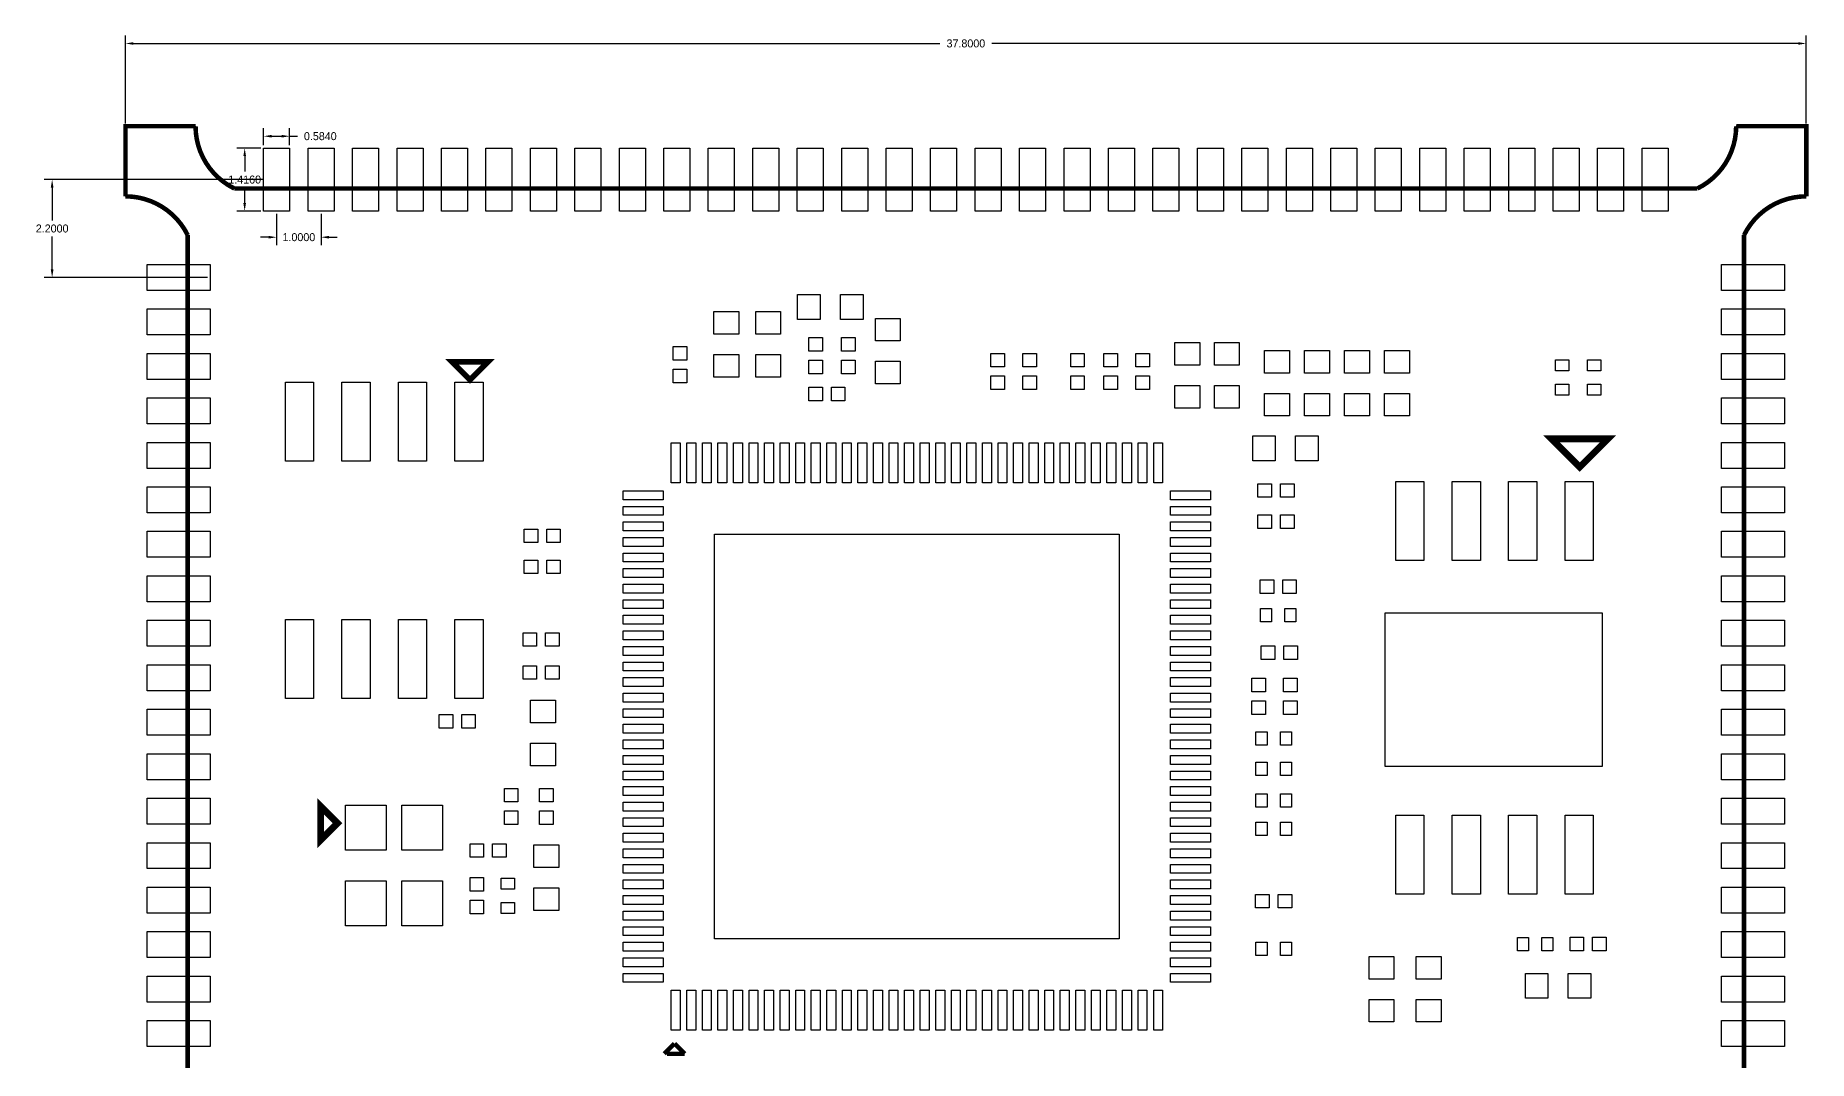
# Model space of a CAD drawing. Extents: x -21.6 to 18.3, y 14.1 to 54.
# Drawn here: x -21.56 to 18.32, y 30.91 to 53.96 of the extents above; entities that cross this region are included whole.
import ezdxf

# ---------------------------------------------------------------- set-up
doc = ezdxf.new("R2010")
doc.units = 0
doc.header["$MEASUREMENT"] = 0
doc.layers.get('0').update_dxf_attribs({"linetype": 'CONTINUOUS'})
doc.layers.get('Defpoints').update_dxf_attribs({"linetype": 'CONTINUOUS'})
for name, color, linetype in [('BG_OUTLINE', 6, 'CONTINUOUS'), ('PG_SILKSCREEN_TOP', 52, 'CONTINUOUS'), ('PIN_TOP', 80, 'CONTINUOUS')]:
    doc.layers.add(name, color=color, linetype=linetype)
doc.dimstyles.get("Standard").update_dxf_attribs({"dimtxt": 0.18, "dimasz": 0.18, "dimexe": 0.18, "dimexo": 0.0625, "dimgap": 0.09, "dimtad": 0, "dimtih": 1, "dimtoh": 1, "dimdec": 4, "dimzin": 0, "dimdsep": 46, "dimtxsty": 'Standard', "dimcen": 0.09, "dimadec": 0, "dimazin": 0, "dimtfac": 1, "dimtdec": 4, "dimtofl": 0, "dimtmove": 0, "dimatfit": 3, "dimfxl": 1, "dimtolj": 1, "dimtzin": 0, "dimarcsym": 0})

# ---------------------------------------------------------------- blocks, each defined once
blk = doc.blocks.new('*D8')
at = {"color": 0, "linetype": 'Continuous', "lineweight": -2, "transparency": 16777216}
for p, q in [((-19.534, 51.982), (-19.534, 53.96)), ((18.266, 51.982), (18.266, 53.96)), ((-19.354, 53.78), (-1.219, 53.78)), ((18.086, 53.78), (-0.049, 53.78))]:
    blk.add_line(p, q, dxfattribs=at)
at = {"color": 0, "linetype": 'Continuous', "transparency": 16777216}
for points in [[(-19.354, 53.81), (-19.354, 53.75), (-19.534, 53.78)], [(18.086, 53.81), (18.086, 53.75), (18.266, 53.78)]]:
    blk.add_solid(points, dxfattribs=at)
at = {"layer": 'Defpoints', "color": 0, "linetype": 'Continuous', "transparency": 16777216}
for p in [(18.266, 53.78), (-19.534, 51.919), (18.266, 51.919)]:
    blk.add_point(p, dxfattribs=at)
at = {"color": 0, "linetype": 'Continuous', "transparency": 16777216, "insert": (-0.634, 53.78), "char_height": 0.18, "attachment_point": 5}
blk.add_mtext('\\A1;37.8000', dxfattribs=at)
blk = doc.blocks.new('*D9')
at = {"color": 0, "linetype": 'Continuous', "lineweight": -2, "transparency": 16777216}
for p, q in [((-16.426, 51.49), (-16.426, 51.875)), ((-15.842, 51.49), (-15.842, 51.875)), ((-16.246, 51.695), (-16.022, 51.695)), ((-15.842, 51.695), (-15.662, 51.695))]:
    blk.add_line(p, q, dxfattribs=at)
at = {"color": 0, "linetype": 'Continuous', "transparency": 16777216}
for points in [[(-16.246, 51.725), (-16.246, 51.665), (-16.426, 51.695)], [(-16.022, 51.725), (-16.022, 51.665), (-15.842, 51.695)]]:
    blk.add_solid(points, dxfattribs=at)
at = {"layer": 'Defpoints', "color": 0, "linetype": 'Continuous', "transparency": 16777216}
for p in [(-15.842, 51.695), (-16.426, 51.427), (-15.842, 51.427)]:
    blk.add_point(p, dxfattribs=at)
at = {"color": 0, "linetype": 'Continuous', "transparency": 16777216, "insert": (-15.152, 51.695), "char_height": 0.18, "attachment_point": 5}
blk.add_mtext('\\A1;0.5840', dxfattribs=at)
blk = doc.blocks.new('*D10')
at = {"color": 0, "linetype": 'Continuous', "lineweight": -2, "transparency": 16777216}
for p, q in [((-16.489, 51.427), (-17.033, 51.427)), ((-16.853, 51.247), (-16.853, 50.899)), ((-16.853, 50.191), (-16.853, 50.539)), ((-16.489, 50.011), (-17.033, 50.011))]:
    blk.add_line(p, q, dxfattribs=at)
at = {"color": 0, "linetype": 'Continuous', "transparency": 16777216}
for points in [[(-16.883, 51.247), (-16.823, 51.247), (-16.853, 51.427)], [(-16.883, 50.191), (-16.823, 50.191), (-16.853, 50.011)]]:
    blk.add_solid(points, dxfattribs=at)
at = {"layer": 'Defpoints', "color": 0, "linetype": 'Continuous', "transparency": 16777216}
for p in [(-16.426, 51.427), (-16.853, 50.011), (-16.426, 50.011)]:
    blk.add_point(p, dxfattribs=at)
at = {"color": 0, "linetype": 'Continuous', "transparency": 16777216, "insert": (-16.853, 50.719), "char_height": 0.18, "attachment_point": 5}
blk.add_mtext('\\A1;1.4160', dxfattribs=at)
blk = doc.blocks.new('*D11')
at = {"color": 0, "linetype": 'Continuous', "lineweight": -2, "transparency": 16777216}
for p, q in [((-16.134, 49.949), (-16.134, 49.244)), ((-15.134, 49.949), (-15.134, 49.244)), ((-16.314, 49.424), (-16.494, 49.424)), ((-14.954, 49.424), (-14.774, 49.424))]:
    blk.add_line(p, q, dxfattribs=at)
at = {"color": 0, "linetype": 'Continuous', "transparency": 16777216}
for points in [[(-16.314, 49.454), (-16.314, 49.394), (-16.134, 49.424)], [(-14.954, 49.454), (-14.954, 49.394), (-15.134, 49.424)]]:
    blk.add_solid(points, dxfattribs=at)
at = {"layer": 'Defpoints', "color": 0, "linetype": 'Continuous', "transparency": 16777216}
for p in [(-16.134, 50.011), (-15.134, 50.011), (-15.134, 49.424)]:
    blk.add_point(p, dxfattribs=at)
at = {"color": 0, "linetype": 'Continuous', "transparency": 16777216, "insert": (-15.634, 49.424), "char_height": 0.18, "attachment_point": 5}
blk.add_mtext('\\A1;1.0000', dxfattribs=at)
blk = doc.blocks.new('*D13')
at = {"color": 0, "linetype": 'Continuous', "lineweight": -2, "transparency": 16777216}
for p, q in [((-17.689, 50.719), (-21.363, 50.719)), ((-21.183, 50.539), (-21.183, 49.799)), ((-21.183, 48.699), (-21.183, 49.439)), ((-17.689, 48.519), (-21.363, 48.519))]:
    blk.add_line(p, q, dxfattribs=at)
at = {"color": 0, "linetype": 'Continuous', "transparency": 16777216}
for points in [[(-21.213, 50.539), (-21.153, 50.539), (-21.183, 50.719)], [(-21.213, 48.699), (-21.153, 48.699), (-21.183, 48.519)]]:
    blk.add_solid(points, dxfattribs=at)
at = {"layer": 'Defpoints', "color": 0, "linetype": 'Continuous', "transparency": 16777216}
for p in [(-21.183, 50.719), (-17.626, 50.719), (-17.626, 48.519)]:
    blk.add_point(p, dxfattribs=at)
at = {"color": 0, "linetype": 'Continuous', "transparency": 16777216, "insert": (-21.183, 49.619), "char_height": 0.18, "attachment_point": 5}
blk.add_mtext('\\A1;2.2000', dxfattribs=at)

msp = doc.modelspace()

# ---------------------------------------------------------------- linework, layer by layer
at = {"linetype": 'Continuous'}
msp.add_line((-16.426409, 50.719406), (-21.074249, 50.719406), dxfattribs=at)
at = {"layer": 'BG_OUTLINE'}
for points, format in [([(18.265597, 50.3428, 0.1016, 0.1016, 0), (18.265597, 51.919403, 0.1016, 0.1016, 0), (16.688994, 51.919403, 0.1016, 0.1016, -0.286028), (15.816758, 50.519406, 0.1016, 0.1016, 0), (-17.085564, 50.519406, 0.1016, 0.1016, -0.286028), (-17.9578, 51.919403, 0.1016, 0.1016, 0), (-19.534403, 51.919403, 0.1016, 0.1016, 0), (-19.534403, 50.3428, 0.1016, 0.1016, -0.286028), (-18.134406, 49.470564, 0.1016, 0.1016, 0), (-18.134406, 16.568242, 0.1016, 0.1016, -0.286028), (-19.534403, 15.696006, 0.1016, 0.1016, 0), (-19.534403, 14.119403, 0.1016, 0.1016, 0), (-17.9578, 14.119403, 0.1016, 0.1016, -0.286028), (-17.085564, 15.5194, 0.1016, 0.1016, 0), (15.816758, 15.5194, 0.1016, 0.1016, -0.286028), (16.688994, 14.119403, 0.1016, 0.1016, 0), (18.265597, 14.119403, 0.1016, 0.1016, 0), (18.265597, 15.696006, 0.1016, 0.1016, -0.286028), (16.8656, 16.568242, 0.1016, 0.1016, 0), (16.8656, 49.470564, 0.1016, 0.1016, -0.286028), (18.265597, 50.3428, 0.1016, 0.1016, 0)], "xyseb"), ([(18.265597, 50.3428), (18.265597, 51.919403), (16.688994, 51.919403, -0.286028), (15.816758, 50.519406), (-17.085564, 50.519406, -0.286028), (-17.9578, 51.919403), (-19.534403, 51.919403), (-19.534403, 50.3428, -0.286028), (-18.134406, 49.470564), (-18.134406, 16.568242, -0.286028), (-19.534403, 15.696006), (-19.534403, 14.119403), (-17.9578, 14.119403, -0.286028), (-17.085564, 15.5194), (15.816758, 15.5194, -0.286028), (16.688994, 14.119403), (18.265597, 14.119403), (18.265597, 15.696006, -0.286028), (16.8656, 16.568242), (16.8656, 49.470564, -0.286028), (18.265597, 50.3428)], "xyb")]:
    msp.add_lwpolyline(points, format=format, dxfattribs=at)
at = {"layer": 'PG_SILKSCREEN_TOP'}
for points in [[(-11.783797, 46.21751, 0.127, 0.127, 0), (-11.377397, 46.62391, 0.127, 0.127, 0), (-12.190197, 46.62391, 0.127, 0.127, 0), (-11.783797, 46.21751, 0.127, 0.127, 0)], [(13.171703, 44.256604, 0.1524, 0.1524, 0), (13.806703, 44.891604, 0.1524, 0.1524, 0), (12.536703, 44.891604, 0.1524, 0.1524, 0), (13.171703, 44.256604, 0.1524, 0.1524, 0)], [(-14.764639, 36.249712, 0.1524, 0.1524, 0), (-15.145639, 36.630712, 0.1524, 0.1524, 0), (-15.145639, 35.868712, 0.1524, 0.1524, 0), (-14.764639, 36.249712, 0.1524, 0.1524, 0)], [(-7.186574, 31.294019, 0.100101, 0.100101, 0), (-7.415174, 31.065419, 0.100101, 0.100101, 0)], [(-7.35678, 31.065419, 0.100101, 0.100101, 0), (-6.957974, 31.065419, 0.100101, 0.100101, 0)], [(-6.957974, 31.065419, 0.100101, 0.100101, 0), (-7.186574, 31.294019, 0.100101, 0.100101, 0)]]:
    msp.add_lwpolyline(points, format="xyseb", dxfattribs=at)
at = {"layer": 'PIN_TOP'}
for points in [[(-16.426409, 50.011406), (-16.426409, 51.427405), (-15.842412, 51.427405), (-15.842412, 50.011406)], [(-15.426411, 50.011406), (-15.426411, 51.427405), (-14.842414, 51.427405), (-14.842414, 50.011406)], [(-14.426387, 50.011406), (-14.426387, 51.427405), (-13.84239, 51.427405), (-13.84239, 50.011406)], [(-13.426389, 50.011406), (-13.426389, 51.427405), (-12.842392, 51.427405), (-12.842392, 50.011406)], [(-12.426391, 50.011406), (-12.426391, 51.427405), (-11.842394, 51.427405), (-11.842394, 50.011406)], [(-11.426393, 50.011406), (-11.426393, 51.427405), (-10.842396, 51.427405), (-10.842396, 50.011406)], [(-10.426395, 50.011406), (-10.426395, 51.427405), (-9.842398, 51.427405), (-9.842398, 50.011406)], [(-9.426397, 50.011406), (-9.426397, 51.427405), (-8.8424, 51.427405), (-8.8424, 50.011406)], [(-8.426399, 50.011406), (-8.426399, 51.427405), (-7.842402, 51.427405), (-7.842402, 50.011406)], [(-7.426401, 50.011406), (-7.426401, 51.427405), (-6.842404, 51.427405), (-6.842404, 50.011406)], [(-6.426403, 50.011406), (-6.426403, 51.427405), (-5.842406, 51.427405), (-5.842406, 50.011406)], [(-5.426405, 50.011406), (-5.426405, 51.427405), (-4.842408, 51.427405), (-4.842408, 50.011406)], [(-4.426407, 50.011406), (-4.426407, 51.427405), (-3.84241, 51.427405), (-3.84241, 50.011406)], [(-3.426409, 50.011406), (-3.426409, 51.427405), (-2.842412, 51.427405), (-2.842412, 50.011406)], [(-2.426386, 50.011406), (-2.426386, 51.427405), (-1.842389, 51.427405), (-1.842389, 50.011406)], [(-1.426388, 50.011406), (-1.426388, 51.427405), (-0.842391, 51.427405), (-0.842391, 50.011406)], [(-0.42639, 50.011406), (-0.42639, 51.427405), (0.157607, 51.427405), (0.157607, 50.011406)], [(0.573608, 50.011406), (0.573608, 51.427405), (1.157605, 51.427405), (1.157605, 50.011406)], [(1.573606, 50.011406), (1.573606, 51.427405), (2.157603, 51.427405), (2.157603, 50.011406)], [(2.573604, 50.011406), (2.573604, 51.427405), (3.157601, 51.427405), (3.157601, 50.011406)], [(3.573602, 50.011406), (3.573602, 51.427405), (4.157599, 51.427405), (4.157599, 50.011406)], [(4.5736, 50.011406), (4.5736, 51.427405), (5.157597, 51.427405), (5.157597, 50.011406)], [(5.573598, 50.011406), (5.573598, 51.427405), (6.157595, 51.427405), (6.157595, 50.011406)], [(6.573596, 50.011406), (6.573596, 51.427405), (7.157593, 51.427405), (7.157593, 50.011406)], [(7.573594, 50.011406), (7.573594, 51.427405), (8.157591, 51.427405), (8.157591, 50.011406)], [(8.573592, 50.011406), (8.573592, 51.427405), (9.157589, 51.427405), (9.157589, 50.011406)], [(9.57359, 50.011406), (9.57359, 51.427405), (10.157587, 51.427405), (10.157587, 50.011406)], [(10.573614, 50.011406), (10.573614, 51.427405), (11.15761, 51.427405), (11.15761, 50.011406)], [(11.573612, 50.011406), (11.573612, 51.427405), (12.157608, 51.427405), (12.157608, 50.011406)], [(12.57361, 50.011406), (12.57361, 51.427405), (13.157606, 51.427405), (13.157606, 50.011406)], [(13.573608, 50.011406), (13.573608, 51.427405), (14.157604, 51.427405), (14.157604, 50.011406)], [(14.573606, 50.011406), (14.573606, 51.427405), (15.157602, 51.427405), (15.157602, 50.011406)], [(-17.626406, 48.227412), (-19.042405, 48.227412), (-19.042405, 48.811409), (-17.626406, 48.811409)], [(16.3576, 48.811409), (17.773599, 48.811409), (17.773599, 48.227412), (16.3576, 48.227412)], [(-3.9116, 48.133), (-3.9116, 47.5742), (-4.4196, 47.5742), (-4.4196, 48.133)], [(-2.9464, 48.133), (-2.9464, 47.5742), (-3.4544, 47.5742), (-3.4544, 48.133)], [(-17.626406, 47.227414), (-19.042405, 47.227414), (-19.042405, 47.811411), (-17.626406, 47.811411)], [(-5.7404, 47.244), (-6.2992, 47.244), (-6.2992, 47.752), (-5.7404, 47.752)], [(-4.8006, 47.244), (-5.3594, 47.244), (-5.3594, 47.752), (-4.8006, 47.752)], [(-2.1082, 47.0916), (-2.667, 47.0916), (-2.667, 47.5996), (-2.1082, 47.5996)], [(16.3576, 47.811411), (17.773599, 47.811411), (17.773599, 47.227414), (16.3576, 47.227414)], [(-3.8608, 46.863), (-4.1656, 46.863), (-4.1656, 47.1678), (-3.8608, 47.1678)], [(-3.429, 47.1678), (-3.1242, 47.1678), (-3.1242, 46.863), (-3.429, 46.863)], [(4.625188, 46.548878), (4.066388, 46.548878), (4.066388, 47.056878), (4.625188, 47.056878)], [(5.514188, 46.548904), (4.955388, 46.548904), (4.955388, 47.056904), (5.514188, 47.056904)], [(-17.626406, 46.22739), (-19.042405, 46.22739), (-19.042405, 46.811387), (-17.626406, 46.811387)], [(-6.9088, 46.6598), (-7.2136, 46.6598), (-7.2136, 46.9646), (-6.9088, 46.9646)], [(-5.7404, 46.2788), (-6.2992, 46.2788), (-6.2992, 46.7868), (-5.7404, 46.7868)], [(-4.8006, 46.2788), (-5.3594, 46.2788), (-5.3594, 46.7868), (-4.8006, 46.7868)], [(-3.8608, 46.355), (-4.1656, 46.355), (-4.1656, 46.6598), (-3.8608, 46.6598)], [(-3.429, 46.6598), (-3.1242, 46.6598), (-3.1242, 46.355), (-3.429, 46.355)], [(0.230988, 46.5074), (-0.073812, 46.5074), (-0.073812, 46.8122), (0.230988, 46.8122)], [(0.951713, 46.5074), (0.646913, 46.5074), (0.646913, 46.8122), (0.951713, 46.8122)], [(2.028038, 46.5074), (1.723238, 46.5074), (1.723238, 46.8122), (2.028038, 46.8122)], [(2.774163, 46.5074), (2.469363, 46.5074), (2.469363, 46.8122), (2.774163, 46.8122)], [(3.494888, 46.5074), (3.190088, 46.5074), (3.190088, 46.8122), (3.494888, 46.8122)], [(6.084265, 46.879104), (6.643065, 46.879104), (6.643065, 46.371104), (6.084265, 46.371104)], [(6.982155, 46.879104), (7.540955, 46.879104), (7.540955, 46.371104), (6.982155, 46.371104)], [(8.441055, 46.371104), (7.882255, 46.371104), (7.882255, 46.879104), (8.441055, 46.879104)], [(9.338945, 46.371104), (8.780145, 46.371104), (8.780145, 46.879104), (9.338945, 46.879104)], [(12.626353, 46.667204), (12.926047, 46.667204), (12.926047, 46.418309), (12.626353, 46.418309)], [(13.345808, 46.667204), (13.645502, 46.667204), (13.645502, 46.418309), (13.345808, 46.418309)], [(16.3576, 46.811387), (17.773599, 46.811387), (17.773599, 46.22739), (16.3576, 46.22739)], [(-6.9088, 46.1518), (-7.2136, 46.1518), (-7.2136, 46.4566), (-6.9088, 46.4566)], [(-2.1082, 46.1264), (-2.667, 46.1264), (-2.667, 46.6344), (-2.1082, 46.6344)], [(0.230988, 45.9994), (-0.073812, 45.9994), (-0.073812, 46.3042), (0.230988, 46.3042)], [(0.951713, 45.9994), (0.646913, 45.9994), (0.646913, 46.3042), (0.951713, 46.3042)], [(2.028038, 45.9994), (1.723238, 45.9994), (1.723238, 46.3042), (2.028038, 46.3042)], [(2.774163, 45.9994), (2.469363, 45.9994), (2.469363, 46.3042), (2.774163, 46.3042)], [(3.494888, 45.9994), (3.190088, 45.9994), (3.190088, 46.3042), (3.494888, 46.3042)], [(-15.301697, 46.16671), (-15.301697, 44.38871), (-15.936697, 44.38871), (-15.936697, 46.16671)], [(-14.031697, 46.16671), (-14.031697, 44.38871), (-14.666697, 44.38871), (-14.666697, 46.16671)], [(-12.761697, 46.16671), (-12.761697, 44.38871), (-13.396697, 44.38871), (-13.396697, 46.16671)], [(-11.491697, 46.16671), (-11.491697, 44.38871), (-12.126697, 44.38871), (-12.126697, 46.16671)], [(-4.1656, 45.7454), (-4.1656, 46.0502), (-3.8608, 46.0502), (-3.8608, 45.7454)], [(-3.6576, 45.7454), (-3.6576, 46.0502), (-3.3528, 46.0502), (-3.3528, 45.7454)], [(4.625188, 45.583678), (4.066388, 45.583678), (4.066388, 46.091678), (4.625188, 46.091678)], [(5.514188, 45.583704), (4.955388, 45.583704), (4.955388, 46.091704), (5.514188, 46.091704)], [(6.084265, 45.913904), (6.643065, 45.913904), (6.643065, 45.405904), (6.084265, 45.405904)], [(6.982155, 45.913904), (7.540955, 45.913904), (7.540955, 45.405904), (6.982155, 45.405904)], [(8.441055, 45.405904), (7.882255, 45.405904), (7.882255, 45.913904), (8.441055, 45.913904)], [(9.338945, 45.405904), (8.780145, 45.405904), (8.780145, 45.913904), (9.338945, 45.913904)], [(12.626353, 46.118564), (12.926047, 46.118564), (12.926047, 45.869669), (12.626353, 45.869669)], [(13.345808, 46.118564), (13.645502, 46.118564), (13.645502, 45.869669), (13.345808, 45.869669)], [(-17.626406, 45.227392), (-19.042405, 45.227392), (-19.042405, 45.811389), (-17.626406, 45.811389)], [(16.3576, 45.811389), (17.773599, 45.811389), (17.773599, 45.227392), (16.3576, 45.227392)], [(-17.626406, 44.227394), (-19.042405, 44.227394), (-19.042405, 44.811391), (-17.626406, 44.811391)], [(-7.060692, 43.900306), (-7.260692, 43.900306), (-7.260692, 44.800304), (-7.060692, 44.800304)], [(-6.71068, 43.900306), (-6.91068, 43.900306), (-6.91068, 44.800304), (-6.71068, 44.800304)], [(-6.360693, 43.900306), (-6.560693, 43.900306), (-6.560693, 44.800304), (-6.360693, 44.800304)], [(-6.010681, 43.900306), (-6.210681, 43.900306), (-6.210681, 44.800304), (-6.010681, 44.800304)], [(-5.660695, 43.900306), (-5.860694, 43.900306), (-5.860694, 44.800304), (-5.660695, 44.800304)], [(-5.310886, 43.900306), (-5.510886, 43.900306), (-5.510886, 44.800304), (-5.310886, 44.800304)], [(-4.960874, 43.900306), (-5.160874, 43.900306), (-5.160874, 44.800304), (-4.960874, 44.800304)], [(-4.610887, 43.900306), (-4.810887, 43.900306), (-4.810887, 44.800304), (-4.610887, 44.800304)], [(-4.260875, 43.900306), (-4.460875, 43.900306), (-4.460875, 44.800304), (-4.260875, 44.800304)], [(-3.910889, 43.900306), (-4.110888, 43.900306), (-4.110888, 44.800304), (-3.910889, 44.800304)], [(-3.560877, 43.900306), (-3.760876, 43.900306), (-3.760876, 44.800304), (-3.560877, 44.800304)], [(-3.21089, 43.900306), (-3.41089, 43.900306), (-3.41089, 44.800304), (-3.21089, 44.800304)], [(-2.860777, 43.900306), (-3.060776, 43.900306), (-3.060776, 44.800304), (-2.860777, 44.800304)], [(-2.51079, 43.900306), (-2.71079, 43.900306), (-2.71079, 44.800304), (-2.51079, 44.800304)], [(-2.160778, 43.900306), (-2.360778, 43.900306), (-2.360778, 44.800304), (-2.160778, 44.800304)], [(-1.810791, 43.900306), (-2.010791, 43.900306), (-2.010791, 44.800304), (-1.810791, 44.800304)], [(-1.460779, 43.900306), (-1.660779, 43.900306), (-1.660779, 44.800304), (-1.460779, 44.800304)], [(-1.110793, 43.900306), (-1.310792, 43.900306), (-1.310792, 44.800304), (-1.110793, 44.800304)], [(-0.760781, 43.900306), (-0.96078, 43.900306), (-0.96078, 44.800304), (-0.760781, 44.800304)], [(-0.410794, 43.900306), (-0.610794, 43.900306), (-0.610794, 44.800304), (-0.410794, 44.800304)], [(-0.060681, 43.900306), (-0.26068, 43.900306), (-0.26068, 44.800304), (-0.060681, 44.800304)], [(0.289306, 43.900306), (0.089306, 43.900306), (0.089306, 44.800304), (0.289306, 44.800304)], [(0.639318, 43.900306), (0.439318, 43.900306), (0.439318, 44.800304), (0.639318, 44.800304)], [(0.989305, 43.900306), (0.789305, 43.900306), (0.789305, 44.800304), (0.989305, 44.800304)], [(1.339317, 43.900306), (1.139317, 43.900306), (1.139317, 44.800304), (1.339317, 44.800304)], [(1.689303, 43.900306), (1.489304, 43.900306), (1.489304, 44.800304), (1.689303, 44.800304)], [(2.039315, 43.900306), (1.839316, 43.900306), (1.839316, 44.800304), (2.039315, 44.800304)], [(2.389124, 43.900306), (2.189124, 43.900306), (2.189124, 44.800304), (2.389124, 44.800304)], [(2.739111, 43.900306), (2.539111, 43.900306), (2.539111, 44.800304), (2.739111, 44.800304)], [(3.089123, 43.900306), (2.889123, 43.900306), (2.889123, 44.800304), (3.089123, 44.800304)], [(3.439109, 43.900306), (3.23911, 43.900306), (3.23911, 44.800304), (3.439109, 44.800304)], [(3.789121, 43.900306), (3.589122, 43.900306), (3.589122, 44.800304), (3.789121, 44.800304)], [(5.8166, 44.3992), (5.8166, 44.958), (6.3246, 44.958), (6.3246, 44.3992)], [(6.7818, 44.3992), (6.7818, 44.958), (7.2898, 44.958), (7.2898, 44.3992)], [(16.3576, 44.811391), (17.773599, 44.811391), (17.773599, 44.227394), (16.3576, 44.227394)], [(5.932272, 43.57591), (5.932272, 43.88071), (6.237072, 43.88071), (6.237072, 43.57591)], [(6.440272, 43.57591), (6.440272, 43.88071), (6.745072, 43.88071), (6.745072, 43.57591)], [(9.666503, 43.93151), (9.666503, 42.15351), (9.031503, 42.15351), (9.031503, 43.93151)], [(10.936503, 43.93151), (10.936503, 42.15351), (10.301503, 42.15351), (10.301503, 43.93151)], [(12.206503, 43.93151), (12.206503, 42.15351), (11.571503, 42.15351), (11.571503, 43.93151)], [(13.476503, 43.93151), (13.476503, 42.15351), (12.841503, 42.15351), (12.841503, 43.93151)], [(-17.626406, 43.227396), (-19.042405, 43.227396), (-19.042405, 43.811393), (-17.626406, 43.811393)], [(-7.438377, 43.522621), (-8.338375, 43.522621), (-8.338375, 43.72262), (-7.438377, 43.72262)], [(4.866805, 43.522621), (3.966807, 43.522621), (3.966807, 43.72262), (4.866805, 43.72262)], [(16.3576, 43.811393), (17.773599, 43.811393), (17.773599, 43.227396), (16.3576, 43.227396)], [(-7.438377, 43.172609), (-8.338375, 43.172609), (-8.338375, 43.372608), (-7.438377, 43.372608)], [(4.866805, 43.172609), (3.966807, 43.172609), (3.966807, 43.372608), (4.866805, 43.372608)], [(5.932272, 42.874667), (5.932272, 43.179467), (6.237072, 43.179467), (6.237072, 42.874667)], [(6.440272, 42.874667), (6.440272, 43.179467), (6.745072, 43.179467), (6.745072, 42.874667)], [(-17.626406, 42.227398), (-19.042405, 42.227398), (-19.042405, 42.811395), (-17.626406, 42.811395)], [(-10.262565, 42.863084), (-10.262565, 42.558284), (-10.567365, 42.558284), (-10.567365, 42.863084)], [(-9.754565, 42.863084), (-9.754565, 42.558284), (-10.059365, 42.558284), (-10.059365, 42.863084)], [(-7.438377, 42.822622), (-8.338375, 42.822622), (-8.338375, 43.022622), (-7.438377, 43.022622)], [(-7.438377, 42.47261), (-8.338375, 42.47261), (-8.338375, 42.67261), (-7.438377, 42.67261)], [(2.814269, 33.647659), (-6.28584, 33.647659), (-6.28584, 42.747768), (2.814269, 42.747768)], [(4.866805, 42.822622), (3.966807, 42.822622), (3.966807, 43.022622), (4.866805, 43.022622)], [(4.866805, 42.47261), (3.966807, 42.47261), (3.966807, 42.67261), (4.866805, 42.67261)], [(16.3576, 42.811395), (17.773599, 42.811395), (17.773599, 42.227398), (16.3576, 42.227398)], [(-7.438377, 42.122623), (-8.338375, 42.122623), (-8.338375, 42.322623), (-7.438377, 42.322623)], [(4.866805, 42.122623), (3.966807, 42.122623), (3.966807, 42.322623), (4.866805, 42.322623)], [(-10.262565, 42.164838), (-10.262565, 41.860038), (-10.567365, 41.860038), (-10.567365, 42.164838)], [(-9.754565, 42.164838), (-9.754565, 41.860038), (-10.059365, 41.860038), (-10.059365, 42.164838)], [(-7.438377, 41.772815), (-8.338375, 41.772815), (-8.338375, 41.972814), (-7.438377, 41.972814)], [(4.866805, 41.772815), (3.966807, 41.772815), (3.966807, 41.972814), (4.866805, 41.972814)], [(-17.626406, 41.2274), (-19.042405, 41.2274), (-19.042405, 41.811397), (-17.626406, 41.811397)], [(-7.438377, 41.422803), (-8.338375, 41.422803), (-8.338375, 41.622802), (-7.438377, 41.622802)], [(4.866805, 41.422803), (3.966807, 41.422803), (3.966807, 41.622802), (4.866805, 41.622802)], [(5.983072, 41.417138), (5.983072, 41.721938), (6.287872, 41.721938), (6.287872, 41.417138)], [(6.491072, 41.417138), (6.491072, 41.721938), (6.795872, 41.721938), (6.795872, 41.417138)], [(16.3576, 41.811397), (17.773599, 41.811397), (17.773599, 41.2274), (16.3576, 41.2274)], [(-7.438377, 41.072816), (-8.338375, 41.072816), (-8.338375, 41.272816), (-7.438377, 41.272816)], [(4.866805, 41.072816), (3.966807, 41.072816), (3.966807, 41.272816), (4.866805, 41.272816)], [(5.987948, 40.7781), (5.987948, 41.077794), (6.236843, 41.077794), (6.236843, 40.7781)], [(6.536588, 40.7781), (6.536588, 41.077794), (6.785483, 41.077794), (6.785483, 40.7781)], [(-17.626406, 40.227402), (-19.042405, 40.227402), (-19.042405, 40.811399), (-17.626406, 40.811399)], [(-15.301697, 40.83271), (-15.301697, 39.05471), (-15.936697, 39.05471), (-15.936697, 40.83271)], [(-14.031697, 40.83271), (-14.031697, 39.05471), (-14.666697, 39.05471), (-14.666697, 40.83271)], [(-12.761697, 40.83271), (-12.761697, 39.05471), (-13.396697, 39.05471), (-13.396697, 40.83271)], [(-11.491697, 40.83271), (-11.491697, 39.05471), (-12.126697, 39.05471), (-12.126697, 40.83271)], [(-7.438377, 40.722804), (-8.338375, 40.722804), (-8.338375, 40.922804), (-7.438377, 40.922804)], [(4.866805, 40.722804), (3.966807, 40.722804), (3.966807, 40.922804), (4.866805, 40.922804)], [(8.795309, 40.976804), (13.672109, 40.976804), (13.672109, 37.522404), (8.795309, 37.522404)], [(16.3576, 40.811399), (17.773599, 40.811399), (17.773599, 40.227402), (16.3576, 40.227402)], [(-10.287965, 40.53238), (-10.287965, 40.22758), (-10.592765, 40.22758), (-10.592765, 40.53238)], [(-9.779965, 40.53238), (-9.779965, 40.22758), (-10.084765, 40.22758), (-10.084765, 40.53238)], [(-7.438377, 40.372817), (-8.338375, 40.372817), (-8.338375, 40.572817), (-7.438377, 40.572817)], [(4.866805, 40.372817), (3.966807, 40.372817), (3.966807, 40.572817), (4.866805, 40.572817)], [(-7.438377, 40.022805), (-8.338375, 40.022805), (-8.338375, 40.222805), (-7.438377, 40.222805)], [(4.866805, 40.022805), (3.966807, 40.022805), (3.966807, 40.222805), (4.866805, 40.222805)], [(6.008472, 39.933194), (6.008472, 40.237994), (6.313272, 40.237994), (6.313272, 39.933194)], [(6.516472, 39.933194), (6.516472, 40.237994), (6.821272, 40.237994), (6.821272, 39.933194)], [(-17.626406, 39.227404), (-19.042405, 39.227404), (-19.042405, 39.811401), (-17.626406, 39.811401)], [(-10.287965, 39.789964), (-10.287965, 39.485164), (-10.592765, 39.485164), (-10.592765, 39.789964)], [(-9.779965, 39.789964), (-9.779965, 39.485164), (-10.084765, 39.485164), (-10.084765, 39.789964)], [(-7.438377, 39.672819), (-8.338375, 39.672819), (-8.338375, 39.872818), (-7.438377, 39.872818)], [(-7.438377, 39.322705), (-8.338375, 39.322705), (-8.338375, 39.522705), (-7.438377, 39.522705)], [(4.866805, 39.672819), (3.966807, 39.672819), (3.966807, 39.872818), (4.866805, 39.872818)], [(4.866805, 39.322705), (3.966807, 39.322705), (3.966807, 39.522705), (4.866805, 39.522705)], [(5.798388, 39.508328), (6.103188, 39.508328), (6.103188, 39.203528), (5.798388, 39.203528)], [(6.509588, 39.508328), (6.814388, 39.508328), (6.814388, 39.203528), (6.509588, 39.203528)], [(16.3576, 39.811401), (17.773599, 39.811401), (17.773599, 39.227404), (16.3576, 39.227404)], [(-7.438377, 38.972719), (-8.338375, 38.972719), (-8.338375, 39.172718), (-7.438377, 39.172718)], [(4.866805, 38.972719), (3.966807, 38.972719), (3.966807, 39.172718), (4.866805, 39.172718)], [(-17.626406, 38.227406), (-19.042405, 38.227406), (-19.042405, 38.811403), (-17.626406, 38.811403)], [(-12.174144, 38.691718), (-12.174144, 38.386918), (-12.478944, 38.386918), (-12.478944, 38.691718)], [(-11.666144, 38.691718), (-11.666144, 38.386918), (-11.970944, 38.386918), (-11.970944, 38.691718)], [(-10.423906, 39.013435), (-9.865106, 39.013435), (-9.865106, 38.505435), (-10.423906, 38.505435)], [(-7.438377, 38.622707), (-8.338375, 38.622707), (-8.338375, 38.822706), (-7.438377, 38.822706)], [(4.866805, 38.622707), (3.966807, 38.622707), (3.966807, 38.822706), (4.866805, 38.822706)], [(5.798388, 39.000328), (6.103188, 39.000328), (6.103188, 38.695528), (5.798388, 38.695528)], [(6.509588, 39.000328), (6.814388, 39.000328), (6.814388, 38.695528), (6.509588, 38.695528)], [(16.3576, 38.811403), (17.773599, 38.811403), (17.773599, 38.227406), (16.3576, 38.227406)], [(-7.438377, 38.27272), (-8.338375, 38.27272), (-8.338375, 38.47272), (-7.438377, 38.47272)], [(4.866805, 38.27272), (3.966807, 38.27272), (3.966807, 38.47272), (4.866805, 38.47272)], [(5.889092, 38.00508), (5.889092, 38.304775), (6.137986, 38.304775), (6.137986, 38.00508)], [(6.437732, 38.00508), (6.437732, 38.304775), (6.686626, 38.304775), (6.686626, 38.00508)], [(-10.423906, 38.048235), (-9.865106, 38.048235), (-9.865106, 37.540235), (-10.423906, 37.540235)], [(-7.438377, 37.922708), (-8.338375, 37.922708), (-8.338375, 38.122708), (-7.438377, 38.122708)], [(4.866805, 37.922708), (3.966807, 37.922708), (3.966807, 38.122708), (4.866805, 38.122708)], [(-17.626406, 37.227408), (-19.042405, 37.227408), (-19.042405, 37.811405), (-17.626406, 37.811405)], [(-7.438377, 37.572721), (-8.338375, 37.572721), (-8.338375, 37.772721), (-7.438377, 37.772721)], [(4.866805, 37.572721), (3.966807, 37.572721), (3.966807, 37.772721), (4.866805, 37.772721)], [(5.889092, 37.319534), (5.889092, 37.619229), (6.137986, 37.619229), (6.137986, 37.319534)], [(6.437732, 37.319534), (6.437732, 37.619229), (6.686626, 37.619229), (6.686626, 37.319534)], [(16.3576, 37.811405), (17.773599, 37.811405), (17.773599, 37.227408), (16.3576, 37.227408)], [(-7.438377, 37.222709), (-8.338375, 37.222709), (-8.338375, 37.422709), (-7.438377, 37.422709)], [(4.866805, 37.222709), (3.966807, 37.222709), (3.966807, 37.422709), (4.866805, 37.422709)], [(-17.626406, 36.22741), (-19.042405, 36.22741), (-19.042405, 36.811407), (-17.626406, 36.811407)], [(-11.011484, 37.032235), (-10.706684, 37.032235), (-10.706684, 36.727435), (-11.011484, 36.727435)], [(-10.221824, 37.032235), (-9.917024, 37.032235), (-9.917024, 36.727435), (-10.221824, 36.727435)], [(-7.438377, 36.872723), (-8.338375, 36.872723), (-8.338375, 37.072722), (-7.438377, 37.072722)], [(-7.438377, 36.522609), (-8.338375, 36.522609), (-8.338375, 36.722609), (-7.438377, 36.722609)], [(4.866805, 36.872723), (3.966807, 36.872723), (3.966807, 37.072722), (4.866805, 37.072722)], [(4.866805, 36.522609), (3.966807, 36.522609), (3.966807, 36.722609), (4.866805, 36.722609)], [(5.889092, 36.608334), (5.889092, 36.908029), (6.137986, 36.908029), (6.137986, 36.608334)], [(6.437732, 36.608334), (6.437732, 36.908029), (6.686626, 36.908029), (6.686626, 36.608334)], [(16.3576, 36.811407), (17.773599, 36.811407), (17.773599, 36.22741), (16.3576, 36.22741)], [(-14.586839, 36.656112), (-13.672439, 36.656112), (-13.672439, 35.640112), (-14.586839, 35.640112)], [(-13.316839, 36.656112), (-12.402439, 36.656112), (-12.402439, 35.640112), (-13.316839, 35.640112)], [(-11.011484, 36.524235), (-10.706684, 36.524235), (-10.706684, 36.219435), (-11.011484, 36.219435)], [(-10.221824, 36.524235), (-9.917024, 36.524235), (-9.917024, 36.219435), (-10.221824, 36.219435)], [(-7.438377, 36.172623), (-8.338375, 36.172623), (-8.338375, 36.372622), (-7.438377, 36.372622)], [(4.866805, 36.172623), (3.966807, 36.172623), (3.966807, 36.372622), (4.866805, 36.372622)], [(9.666503, 36.428299), (9.666503, 34.650299), (9.031503, 34.650299), (9.031503, 36.428299)], [(10.936503, 36.428299), (10.936503, 34.650299), (10.301503, 34.650299), (10.301503, 36.428299)], [(12.206503, 36.428299), (12.206503, 34.650299), (11.571503, 34.650299), (11.571503, 36.428299)], [(13.476503, 36.428299), (13.476503, 34.650299), (12.841503, 34.650299), (12.841503, 36.428299)], [(-7.438377, 35.822611), (-8.338375, 35.822611), (-8.338375, 36.02261), (-7.438377, 36.02261)], [(4.866805, 35.822611), (3.966807, 35.822611), (3.966807, 36.02261), (4.866805, 36.02261)], [(5.889092, 35.973334), (5.889092, 36.273029), (6.137986, 36.273029), (6.137986, 35.973334)], [(6.437732, 35.973334), (6.437732, 36.273029), (6.686626, 36.273029), (6.686626, 35.973334)], [(-17.626406, 35.227412), (-19.042405, 35.227412), (-19.042405, 35.811409), (-17.626406, 35.811409)], [(-11.7856, 35.4838), (-11.7856, 35.7886), (-11.4808, 35.7886), (-11.4808, 35.4838)], [(-11.2776, 35.4838), (-11.2776, 35.7886), (-10.9728, 35.7886), (-10.9728, 35.4838)], [(-9.790024, 35.2552), (-10.348824, 35.2552), (-10.348824, 35.7632), (-9.790024, 35.7632)], [(-7.438377, 35.472624), (-8.338375, 35.472624), (-8.338375, 35.672624), (-7.438377, 35.672624)], [(4.866805, 35.472624), (3.966807, 35.472624), (3.966807, 35.672624), (4.866805, 35.672624)], [(16.3576, 35.811409), (17.773599, 35.811409), (17.773599, 35.227412), (16.3576, 35.227412)], [(-7.438377, 35.122612), (-8.338375, 35.122612), (-8.338375, 35.322612), (-7.438377, 35.322612)], [(4.866805, 35.122612), (3.966807, 35.122612), (3.966807, 35.322612), (4.866805, 35.322612)], [(-17.626406, 34.227389), (-19.042405, 34.227389), (-19.042405, 34.811386), (-17.626406, 34.811386)], [(-14.586839, 34.954312), (-13.672439, 34.954312), (-13.672439, 33.938312), (-14.586839, 33.938312)], [(-13.316839, 34.954312), (-12.402439, 34.954312), (-12.402439, 33.938312), (-13.316839, 33.938312)], [(-11.4808, 34.7218), (-11.7856, 34.7218), (-11.7856, 35.0266), (-11.4808, 35.0266)], [(-11.085131, 35.013887), (-10.785437, 35.013887), (-10.785437, 34.764993), (-11.085131, 34.764993)], [(-9.790024, 34.29), (-10.348824, 34.29), (-10.348824, 34.798), (-9.790024, 34.798)], [(-7.438377, 34.772625), (-8.338375, 34.772625), (-8.338375, 34.972625), (-7.438377, 34.972625)], [(4.866805, 34.772625), (3.966807, 34.772625), (3.966807, 34.972625), (4.866805, 34.972625)], [(16.3576, 34.811386), (17.773599, 34.811386), (17.773599, 34.227389), (16.3576, 34.227389)], [(-11.4808, 34.2138), (-11.7856, 34.2138), (-11.7856, 34.5186), (-11.4808, 34.5186)], [(-11.085131, 34.465247), (-10.785437, 34.465247), (-10.785437, 34.216353), (-11.085131, 34.216353)], [(-7.438377, 34.422613), (-8.338375, 34.422613), (-8.338375, 34.622613), (-7.438377, 34.622613)], [(4.866805, 34.422613), (3.966807, 34.422613), (3.966807, 34.622613), (4.866805, 34.622613)], [(5.881472, 34.34301), (5.881472, 34.64781), (6.186272, 34.64781), (6.186272, 34.34301)], [(6.389472, 34.34301), (6.389472, 34.64781), (6.694272, 34.64781), (6.694272, 34.34301)], [(-7.438377, 34.072805), (-8.338375, 34.072805), (-8.338375, 34.272804), (-7.438377, 34.272804)], [(-7.438377, 33.722818), (-8.338375, 33.722818), (-8.338375, 33.922818), (-7.438377, 33.922818)], [(4.866805, 34.072805), (3.966807, 34.072805), (3.966807, 34.272804), (4.866805, 34.272804)], [(4.866805, 33.722818), (3.966807, 33.722818), (3.966807, 33.922818), (4.866805, 33.922818)], [(-17.626406, 33.227391), (-19.042405, 33.227391), (-19.042405, 33.811388), (-17.626406, 33.811388)], [(-7.438377, 33.372806), (-8.338375, 33.372806), (-8.338375, 33.572806), (-7.438377, 33.572806)], [(4.866805, 33.372806), (3.966807, 33.372806), (3.966807, 33.572806), (4.866805, 33.572806)], [(5.889092, 33.276261), (5.889092, 33.575955), (6.137986, 33.575955), (6.137986, 33.276261)], [(6.437732, 33.276261), (6.437732, 33.575955), (6.686626, 33.575955), (6.686626, 33.276261)], [(12.019191, 33.682546), (12.019191, 33.382852), (11.770296, 33.382852), (11.770296, 33.682546)], [(12.567831, 33.682546), (12.567831, 33.382852), (12.318937, 33.382852), (12.318937, 33.682546)], [(12.953238, 33.380299), (12.953238, 33.685099), (13.258038, 33.685099), (13.258038, 33.380299)], [(13.461238, 33.380299), (13.461238, 33.685099), (13.766038, 33.685099), (13.766038, 33.380299)], [(16.3576, 33.811388), (17.773599, 33.811388), (17.773599, 33.227391), (16.3576, 33.227391)], [(-7.438377, 33.022819), (-8.338375, 33.022819), (-8.338375, 33.222819), (-7.438377, 33.222819)], [(4.866805, 33.022819), (3.966807, 33.022819), (3.966807, 33.222819), (4.866805, 33.222819)], [(8.433765, 33.253528), (8.992565, 33.253528), (8.992565, 32.745528), (8.433765, 32.745528)], [(9.495155, 33.253528), (10.053955, 33.253528), (10.053955, 32.745528), (9.495155, 32.745528)], [(-17.626406, 32.227393), (-19.042405, 32.227393), (-19.042405, 32.81139), (-17.626406, 32.81139)], [(-7.438377, 32.672807), (-8.338375, 32.672807), (-8.338375, 32.872807), (-7.438377, 32.872807)], [(4.866805, 32.672807), (3.966807, 32.672807), (3.966807, 32.872807), (4.866805, 32.872807)], [(12.455931, 32.872299), (12.455931, 32.313499), (11.947931, 32.313499), (11.947931, 32.872299)], [(13.421131, 32.872299), (13.421131, 32.313499), (12.913131, 32.313499), (12.913131, 32.872299)], [(16.3576, 32.81139), (17.773599, 32.81139), (17.773599, 32.227393), (16.3576, 32.227393)], [(-7.060692, 31.595123), (-7.260692, 31.595123), (-7.260692, 32.495122), (-7.060692, 32.495122)], [(-6.71068, 31.595123), (-6.91068, 31.595123), (-6.91068, 32.495122), (-6.71068, 32.495122)], [(-6.360693, 31.595123), (-6.560693, 31.595123), (-6.560693, 32.495122), (-6.360693, 32.495122)], [(-6.010681, 31.595123), (-6.210681, 31.595123), (-6.210681, 32.495122), (-6.010681, 32.495122)], [(-5.660695, 31.595123), (-5.860694, 31.595123), (-5.860694, 32.495122), (-5.660695, 32.495122)], [(-5.310886, 31.595123), (-5.510886, 31.595123), (-5.510886, 32.495122), (-5.310886, 32.495122)], [(-4.960874, 31.595123), (-5.160874, 31.595123), (-5.160874, 32.495122), (-4.960874, 32.495122)], [(-4.610887, 31.595123), (-4.810887, 31.595123), (-4.810887, 32.495122), (-4.610887, 32.495122)], [(-4.260875, 31.595123), (-4.460875, 31.595123), (-4.460875, 32.495122), (-4.260875, 32.495122)], [(-3.910889, 31.595123), (-4.110888, 31.595123), (-4.110888, 32.495122), (-3.910889, 32.495122)], [(-3.560877, 31.595123), (-3.760876, 31.595123), (-3.760876, 32.495122), (-3.560877, 32.495122)], [(-3.21089, 31.595123), (-3.41089, 31.595123), (-3.41089, 32.495122), (-3.21089, 32.495122)], [(-2.860777, 31.595123), (-3.060776, 31.595123), (-3.060776, 32.495122), (-2.860777, 32.495122)], [(-2.51079, 31.595123), (-2.71079, 31.595123), (-2.71079, 32.495122), (-2.51079, 32.495122)], [(-2.160778, 31.595123), (-2.360778, 31.595123), (-2.360778, 32.495122), (-2.160778, 32.495122)], [(-1.810791, 31.595123), (-2.010791, 31.595123), (-2.010791, 32.495122), (-1.810791, 32.495122)], [(-1.460779, 31.595123), (-1.660779, 31.595123), (-1.660779, 32.495122), (-1.460779, 32.495122)], [(-1.110793, 31.595123), (-1.310792, 31.595123), (-1.310792, 32.495122), (-1.110793, 32.495122)], [(-0.760781, 31.595123), (-0.96078, 31.595123), (-0.96078, 32.495122), (-0.760781, 32.495122)], [(-0.410794, 31.595123), (-0.610794, 31.595123), (-0.610794, 32.495122), (-0.410794, 32.495122)], [(-0.060681, 31.595123), (-0.26068, 31.595123), (-0.26068, 32.495122), (-0.060681, 32.495122)], [(0.289306, 31.595123), (0.089306, 31.595123), (0.089306, 32.495122), (0.289306, 32.495122)], [(0.639318, 31.595123), (0.439318, 31.595123), (0.439318, 32.495122), (0.639318, 32.495122)], [(0.989305, 31.595123), (0.789305, 31.595123), (0.789305, 32.495122), (0.989305, 32.495122)], [(1.339317, 31.595123), (1.139317, 31.595123), (1.139317, 32.495122), (1.339317, 32.495122)], [(1.689303, 31.595123), (1.489304, 31.595123), (1.489304, 32.495122), (1.689303, 32.495122)], [(2.039315, 31.595123), (1.839316, 31.595123), (1.839316, 32.495122), (2.039315, 32.495122)], [(2.389124, 31.595123), (2.189124, 31.595123), (2.189124, 32.495122), (2.389124, 32.495122)], [(2.739111, 31.595123), (2.539111, 31.595123), (2.539111, 32.495122), (2.739111, 32.495122)], [(3.089123, 31.595123), (2.889123, 31.595123), (2.889123, 32.495122), (3.089123, 32.495122)], [(3.439109, 31.595123), (3.23911, 31.595123), (3.23911, 32.495122), (3.439109, 32.495122)], [(3.789121, 31.595123), (3.589122, 31.595123), (3.589122, 32.495122), (3.789121, 32.495122)], [(8.433765, 32.288328), (8.992565, 32.288328), (8.992565, 31.780328), (8.433765, 31.780328)], [(9.495155, 32.288328), (10.053955, 32.288328), (10.053955, 31.780328), (9.495155, 31.780328)], [(-17.626406, 31.227395), (-19.042405, 31.227395), (-19.042405, 31.811392), (-17.626406, 31.811392)], [(16.3576, 31.811392), (17.773599, 31.811392), (17.773599, 31.227395), (16.3576, 31.227395)]]:
    msp.add_lwpolyline(points, close=True, dxfattribs=at)

# ---------------------------------------------------------------- dimensions: what is measured, and where the dimension line sits
at = {"linetype": 'Continuous'}
for base, p1, p2, picture, middle in [((18.265597, 53.779786), (-19.534403, 51.919403), (18.265597, 51.919403), '*D8', (-0.634403, 53.779786)), ((-15.842412, 51.695159), (-16.426409, 51.427405), (-15.842412, 51.427405), '*D9', (-15.152412, 51.695159)), ((-15.134412, 49.423642), (-16.134411, 50.011406), (-15.134412, 50.011406), '*D11', (-15.634412, 49.423642))]:
    dim = msp.add_linear_dim(base=base, p1=p1, p2=p2, dimstyle='Standard', dxfattribs=at)
    dim.commit()
    dim.dimension.update_dxf_attribs({"geometry": picture, "text_midpoint": middle})
for base, p1, p2, picture, middle in [((-16.852545, 50.011406), (-16.426409, 51.427405), (-16.426409, 50.011406), '*D10', (-16.852545, 50.719406)), ((-21.183106, 50.719406), (-17.626406, 48.519411), (-17.626406, 50.719406), '*D13', (-21.183106, 49.619408))]:
    dim = msp.add_linear_dim(base=base, p1=p1, p2=p2, angle=90, dimstyle='Standard', dxfattribs=at)
    dim.commit()
    dim.dimension.update_dxf_attribs({"geometry": picture, "text_midpoint": middle})

doc.saveas('drawing.dxf')
